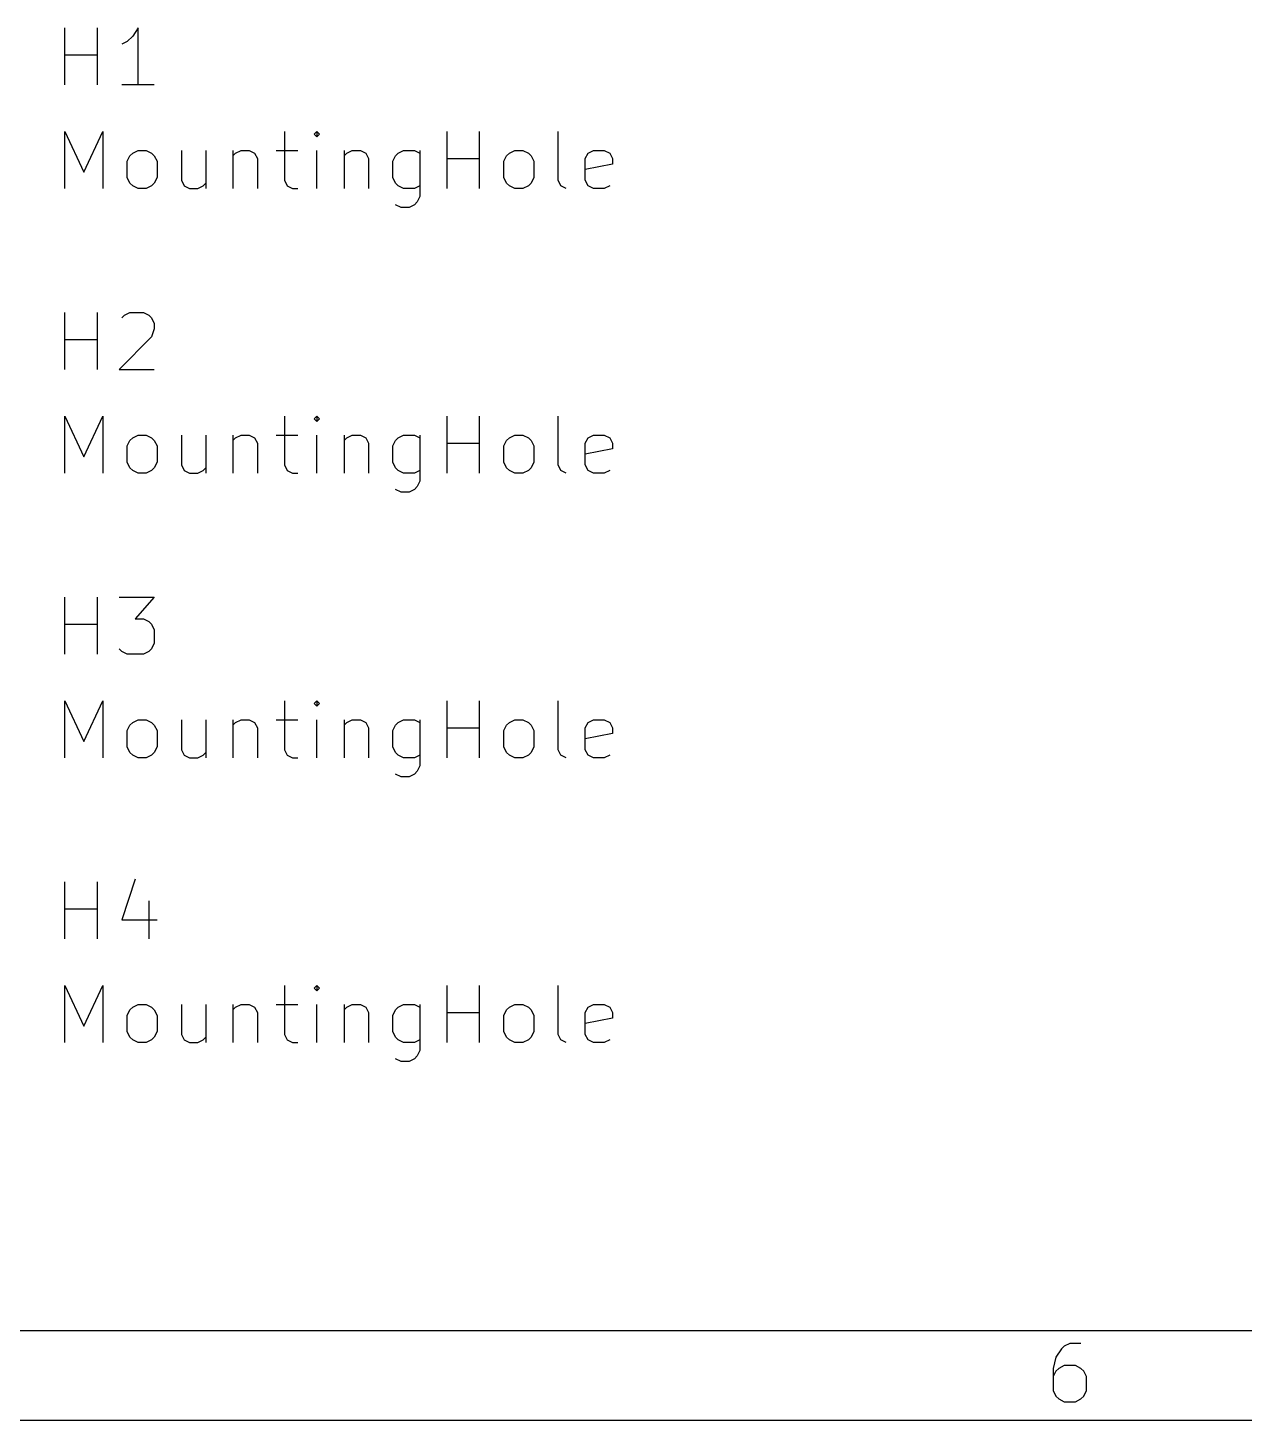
# Model space of a CAD drawing. Extents: x 0.4 to 16.1, y -11.3 to -0.4.
# Drawn here: x 10.332 to 11.401, y -11.299 to -10.077 of the extents above; entities that cross this region are included whole.
import ezdxf

# ---------------------------------------------------------------- set-up
doc = ezdxf.new("R2010")
doc.units = 0
doc.header["$MEASUREMENT"] = 0
doc.layers.add('BROWN2', color=54, linetype='CONTINUOUS')
doc.layers.add('MAGENTA2', color=6, linetype='CONTINUOUS')

msp = doc.modelspace()

# ---------------------------------------------------------------- linework, layer by layer
at = {"layer": 'BROWN2', "linetype": 'CONTINUOUS'}
for p, q in [((0.47244, -11.2206), (16.0626, -11.2206)), ((11.2429, -11.2343), (11.2405, -11.2368)), ((11.2478, -11.2319), (11.2429, -11.2343)), ((11.2575, -11.2319), (11.2478, -11.2319)), ((11.2356, -11.2441), (11.2332, -11.2538)), ((11.2405, -11.2368), (11.2356, -11.2441)), ((11.2332, -11.2538), (11.2332, -11.2733)), ((11.2356, -11.2563), (11.2332, -11.2611)), ((11.238, -11.2538), (11.2356, -11.2563)), ((11.2429, -11.2514), (11.238, -11.2538)), ((11.2527, -11.2514), (11.2429, -11.2514)), ((11.2575, -11.2538), (11.2527, -11.2514)), ((11.26, -11.2563), (11.2575, -11.2538)), ((11.2624, -11.2611), (11.26, -11.2563)), ((11.2624, -11.2733), (11.2624, -11.2611)), ((11.2332, -11.2733), (11.2356, -11.2782)), ((11.2356, -11.2782), (11.238, -11.2806)), ((11.238, -11.2806), (11.2429, -11.2831)), ((11.2429, -11.2831), (11.2527, -11.2831)), ((11.2527, -11.2831), (11.2575, -11.2806)), ((11.2575, -11.2806), (11.26, -11.2782)), ((11.26, -11.2782), (11.2624, -11.2733)), ((0.3937, -11.2993), (16.1413, -11.2993))]:
    msp.add_line(p, q, dxfattribs=at)
at = {"layer": 'MAGENTA2', "linetype": 'CONTINUOUS'}
for p, q in [((10.365, -10.1266), (10.365, -10.0766)), ((10.3936, -10.1266), (10.3936, -10.0766)), ((10.4246, -10.0838), (10.4198, -10.0885)), ((10.4293, -10.0766), (10.4246, -10.0838)), ((10.4293, -10.1266), (10.4293, -10.0766)), ((10.4198, -10.0885), (10.415, -10.0909)), ((10.365, -10.1004), (10.3936, -10.1004)), ((10.4436, -10.1266), (10.415, -10.1266)), ((10.365, -10.2176), (10.365, -10.1676)), ((10.365, -10.1676), (10.3817, -10.2033)), ((10.3817, -10.2033), (10.3984, -10.1676)), ((10.3984, -10.1676), (10.3984, -10.2176)), ((10.5579, -10.1676), (10.5579, -10.2105)), ((10.5865, -10.1676), (10.5841, -10.17)), ((10.5841, -10.17), (10.5865, -10.1724)), ((10.5888, -10.17), (10.5865, -10.1676)), ((10.5865, -10.1676), (10.5865, -10.1724)), ((10.5865, -10.1724), (10.5888, -10.17)), ((10.7007, -10.2176), (10.7007, -10.1676)), ((10.7293, -10.2176), (10.7293, -10.1676)), ((10.7984, -10.2105), (10.7984, -10.1676)), ((10.4246, -10.1867), (10.4293, -10.1843)), ((10.4293, -10.1843), (10.4365, -10.1843)), ((10.4365, -10.1843), (10.4412, -10.1867)), ((10.4674, -10.1843), (10.4674, -10.2105)), ((10.4888, -10.1843), (10.4888, -10.2176)), ((10.5126, -10.1843), (10.5126, -10.2176)), ((10.515, -10.1867), (10.5198, -10.1843)), ((10.5198, -10.1843), (10.5269, -10.1843)), ((10.5269, -10.1843), (10.5317, -10.1867)), ((10.5507, -10.1843), (10.5698, -10.1843)), ((10.5865, -10.2176), (10.5865, -10.1843)), ((10.6103, -10.1843), (10.6103, -10.2176)), ((10.6126, -10.1867), (10.6174, -10.1843)), ((10.6174, -10.1843), (10.6246, -10.1843)), ((10.6246, -10.1843), (10.6293, -10.1867)), ((10.6579, -10.1867), (10.6626, -10.1843)), ((10.6626, -10.1843), (10.6722, -10.1843)), ((10.6722, -10.1843), (10.6769, -10.1867)), ((10.6769, -10.1843), (10.6769, -10.2248)), ((10.7555, -10.1867), (10.7603, -10.1843)), ((10.7603, -10.1843), (10.7674, -10.1843)), ((10.7674, -10.1843), (10.7722, -10.1867)), ((10.8246, -10.1867), (10.8293, -10.1843)), ((10.8293, -10.1843), (10.8388, -10.1843)), ((10.8388, -10.1843), (10.8436, -10.1867)), ((10.4198, -10.1938), (10.4222, -10.189)), ((10.4198, -10.2081), (10.4198, -10.1938)), ((10.4222, -10.189), (10.4246, -10.1867)), ((10.4412, -10.1867), (10.4436, -10.189)), ((10.4436, -10.189), (10.446, -10.1938)), ((10.446, -10.1938), (10.446, -10.2081)), ((10.5126, -10.189), (10.515, -10.1867)), ((10.5317, -10.1867), (10.5341, -10.1914)), ((10.5341, -10.1914), (10.5341, -10.2176)), ((10.6103, -10.189), (10.6126, -10.1867)), ((10.6293, -10.1867), (10.6317, -10.1914)), ((10.6317, -10.1914), (10.6317, -10.2176)), ((10.6531, -10.1938), (10.6555, -10.189)), ((10.6531, -10.2081), (10.6531, -10.1938)), ((10.6555, -10.189), (10.6579, -10.1867)), ((10.7007, -10.1914), (10.7293, -10.1914)), ((10.7507, -10.1938), (10.7531, -10.189)), ((10.7507, -10.2081), (10.7507, -10.1938)), ((10.7531, -10.189), (10.7555, -10.1867)), ((10.7722, -10.1867), (10.7746, -10.189)), ((10.7746, -10.189), (10.7769, -10.1938)), ((10.7769, -10.1938), (10.7769, -10.2081)), ((10.8222, -10.1914), (10.8246, -10.1867)), ((10.8222, -10.2105), (10.8222, -10.1914)), ((10.846, -10.1962), (10.8222, -10.2009)), ((10.8436, -10.1867), (10.846, -10.1914)), ((10.846, -10.1914), (10.846, -10.1962)), ((10.4222, -10.2129), (10.4198, -10.2081)), ((10.446, -10.2081), (10.4436, -10.2129)), ((10.6555, -10.2129), (10.6531, -10.2081)), ((10.7531, -10.2129), (10.7507, -10.2081)), ((10.7769, -10.2081), (10.7746, -10.2129)), ((10.4246, -10.2152), (10.4222, -10.2129)), ((10.4293, -10.2176), (10.4246, -10.2152)), ((10.4365, -10.2176), (10.4293, -10.2176)), ((10.4412, -10.2152), (10.4365, -10.2176)), ((10.4436, -10.2129), (10.4412, -10.2152)), ((10.4674, -10.2105), (10.4698, -10.2152)), ((10.4698, -10.2152), (10.4746, -10.2176)), ((10.4746, -10.2176), (10.4817, -10.2176)), ((10.4817, -10.2176), (10.4865, -10.2152)), ((10.4865, -10.2152), (10.4888, -10.2129)), ((10.5579, -10.2105), (10.5603, -10.2152)), ((10.5603, -10.2152), (10.565, -10.2176)), ((10.565, -10.2176), (10.5698, -10.2176)), ((10.6579, -10.2152), (10.6555, -10.2129)), ((10.6626, -10.2176), (10.6579, -10.2152)), ((10.6722, -10.2176), (10.6626, -10.2176)), ((10.6769, -10.2152), (10.6722, -10.2176)), ((10.7555, -10.2152), (10.7531, -10.2129)), ((10.7603, -10.2176), (10.7555, -10.2152)), ((10.7674, -10.2176), (10.7603, -10.2176)), ((10.7722, -10.2152), (10.7674, -10.2176)), ((10.7746, -10.2129), (10.7722, -10.2152)), ((10.8007, -10.2152), (10.7984, -10.2105)), ((10.8055, -10.2176), (10.8007, -10.2152)), ((10.8246, -10.2152), (10.8222, -10.2105)), ((10.8293, -10.2176), (10.8246, -10.2152)), ((10.8388, -10.2176), (10.8293, -10.2176)), ((10.8436, -10.2152), (10.8388, -10.2176)), ((10.6603, -10.2343), (10.6555, -10.2319)), ((10.6722, -10.2319), (10.6674, -10.2343)), ((10.6746, -10.2295), (10.6722, -10.2319)), ((10.6769, -10.2248), (10.6746, -10.2295)), ((10.6674, -10.2343), (10.6603, -10.2343)), ((10.365, -10.3766), (10.365, -10.3266)), ((10.3936, -10.3766), (10.3936, -10.3266)), ((10.415, -10.3314), (10.4174, -10.329)), ((10.4174, -10.329), (10.4222, -10.3266)), ((10.4222, -10.3266), (10.4341, -10.3266)), ((10.4341, -10.3266), (10.4388, -10.329)), ((10.4388, -10.329), (10.4412, -10.3314)), ((10.4412, -10.3314), (10.4436, -10.3361)), ((10.4436, -10.3409), (10.4412, -10.348)), ((10.4436, -10.3361), (10.4436, -10.3409)), ((10.365, -10.3504), (10.3936, -10.3504)), ((10.4412, -10.348), (10.4126, -10.3766)), ((10.4126, -10.3766), (10.4436, -10.3766)), ((10.365, -10.4676), (10.365, -10.4176)), ((10.365, -10.4176), (10.3817, -10.4533)), ((10.3817, -10.4533), (10.3984, -10.4176)), ((10.3984, -10.4176), (10.3984, -10.4676)), ((10.5579, -10.4176), (10.5579, -10.4605)), ((10.5865, -10.4176), (10.5841, -10.42)), ((10.5841, -10.42), (10.5865, -10.4224)), ((10.5888, -10.42), (10.5865, -10.4176)), ((10.5865, -10.4176), (10.5865, -10.4224)), ((10.5865, -10.4224), (10.5888, -10.42)), ((10.7007, -10.4676), (10.7007, -10.4176)), ((10.7293, -10.4676), (10.7293, -10.4176)), ((10.7984, -10.4605), (10.7984, -10.4176)), ((10.4198, -10.4438), (10.4222, -10.439)), ((10.4222, -10.439), (10.4246, -10.4367)), ((10.4246, -10.4367), (10.4293, -10.4343)), ((10.4293, -10.4343), (10.4365, -10.4343)), ((10.4365, -10.4343), (10.4412, -10.4367)), ((10.4412, -10.4367), (10.4436, -10.439)), ((10.4436, -10.439), (10.446, -10.4438)), ((10.4674, -10.4343), (10.4674, -10.4605)), ((10.4888, -10.4343), (10.4888, -10.4676)), ((10.5126, -10.4343), (10.5126, -10.4676)), ((10.5126, -10.439), (10.515, -10.4367)), ((10.515, -10.4367), (10.5198, -10.4343)), ((10.5198, -10.4343), (10.5269, -10.4343)), ((10.5269, -10.4343), (10.5317, -10.4367)), ((10.5317, -10.4367), (10.5341, -10.4414)), ((10.5341, -10.4414), (10.5341, -10.4676)), ((10.5507, -10.4343), (10.5698, -10.4343)), ((10.5865, -10.4676), (10.5865, -10.4343)), ((10.6103, -10.4343), (10.6103, -10.4676)), ((10.6103, -10.439), (10.6126, -10.4367)), ((10.6126, -10.4367), (10.6174, -10.4343)), ((10.6174, -10.4343), (10.6246, -10.4343)), ((10.6246, -10.4343), (10.6293, -10.4367)), ((10.6293, -10.4367), (10.6317, -10.4414)), ((10.6317, -10.4414), (10.6317, -10.4676)), ((10.6531, -10.4438), (10.6555, -10.439)), ((10.6555, -10.439), (10.6579, -10.4367)), ((10.6579, -10.4367), (10.6626, -10.4343)), ((10.6626, -10.4343), (10.6722, -10.4343)), ((10.6722, -10.4343), (10.6769, -10.4367)), ((10.6769, -10.4343), (10.6769, -10.4748)), ((10.7007, -10.4414), (10.7293, -10.4414)), ((10.7507, -10.4438), (10.7531, -10.439)), ((10.7531, -10.439), (10.7555, -10.4367)), ((10.7555, -10.4367), (10.7603, -10.4343)), ((10.7603, -10.4343), (10.7674, -10.4343)), ((10.7674, -10.4343), (10.7722, -10.4367)), ((10.7722, -10.4367), (10.7746, -10.439)), ((10.7746, -10.439), (10.7769, -10.4438)), ((10.8222, -10.4414), (10.8246, -10.4367)), ((10.8222, -10.4605), (10.8222, -10.4414)), ((10.8246, -10.4367), (10.8293, -10.4343)), ((10.8293, -10.4343), (10.8388, -10.4343)), ((10.8388, -10.4343), (10.8436, -10.4367)), ((10.8436, -10.4367), (10.846, -10.4414)), ((10.846, -10.4414), (10.846, -10.4462)), ((10.4198, -10.4581), (10.4198, -10.4438)), ((10.446, -10.4438), (10.446, -10.4581)), ((10.6531, -10.4581), (10.6531, -10.4438)), ((10.7507, -10.4581), (10.7507, -10.4438)), ((10.7769, -10.4438), (10.7769, -10.4581)), ((10.846, -10.4462), (10.8222, -10.4509)), ((10.4222, -10.4629), (10.4198, -10.4581)), ((10.4246, -10.4652), (10.4222, -10.4629)), ((10.4293, -10.4676), (10.4246, -10.4652)), ((10.4412, -10.4652), (10.4365, -10.4676)), ((10.4436, -10.4629), (10.4412, -10.4652)), ((10.446, -10.4581), (10.4436, -10.4629)), ((10.4674, -10.4605), (10.4698, -10.4652)), ((10.4698, -10.4652), (10.4746, -10.4676)), ((10.4817, -10.4676), (10.4865, -10.4652)), ((10.4865, -10.4652), (10.4888, -10.4629)), ((10.5579, -10.4605), (10.5603, -10.4652)), ((10.5603, -10.4652), (10.565, -10.4676)), ((10.6555, -10.4629), (10.6531, -10.4581)), ((10.6579, -10.4652), (10.6555, -10.4629)), ((10.6626, -10.4676), (10.6579, -10.4652)), ((10.6769, -10.4652), (10.6722, -10.4676)), ((10.7531, -10.4629), (10.7507, -10.4581)), ((10.7555, -10.4652), (10.7531, -10.4629)), ((10.7603, -10.4676), (10.7555, -10.4652)), ((10.7722, -10.4652), (10.7674, -10.4676)), ((10.7746, -10.4629), (10.7722, -10.4652)), ((10.7769, -10.4581), (10.7746, -10.4629)), ((10.8007, -10.4652), (10.7984, -10.4605)), ((10.8055, -10.4676), (10.8007, -10.4652)), ((10.8246, -10.4652), (10.8222, -10.4605)), ((10.8293, -10.4676), (10.8246, -10.4652)), ((10.8436, -10.4652), (10.8388, -10.4676)), ((10.4365, -10.4676), (10.4293, -10.4676)), ((10.4746, -10.4676), (10.4817, -10.4676)), ((10.565, -10.4676), (10.5698, -10.4676)), ((10.6722, -10.4676), (10.6626, -10.4676)), ((10.6769, -10.4748), (10.6746, -10.4795)), ((10.7674, -10.4676), (10.7603, -10.4676)), ((10.8388, -10.4676), (10.8293, -10.4676)), ((10.6603, -10.4843), (10.6555, -10.4819)), ((10.6674, -10.4843), (10.6603, -10.4843)), ((10.6722, -10.4819), (10.6674, -10.4843)), ((10.6746, -10.4795), (10.6722, -10.4819)), ((10.365, -10.6266), (10.365, -10.5766)), ((10.3936, -10.6266), (10.3936, -10.5766)), ((10.4126, -10.5766), (10.4436, -10.5766)), ((10.4436, -10.5766), (10.4269, -10.5957)), ((10.365, -10.6004), (10.3936, -10.6004)), ((10.4269, -10.5957), (10.4341, -10.5957)), ((10.4341, -10.5957), (10.4388, -10.598)), ((10.4388, -10.598), (10.4412, -10.6004)), ((10.4412, -10.6004), (10.4436, -10.6052)), ((10.4436, -10.6052), (10.4436, -10.6171)), ((10.415, -10.6242), (10.4126, -10.6219)), ((10.4198, -10.6266), (10.415, -10.6242)), ((10.4388, -10.6242), (10.4341, -10.6266)), ((10.4412, -10.6219), (10.4388, -10.6242)), ((10.4436, -10.6171), (10.4412, -10.6219)), ((10.4341, -10.6266), (10.4198, -10.6266)), ((10.365, -10.7176), (10.365, -10.6676)), ((10.365, -10.6676), (10.3817, -10.7033)), ((10.3817, -10.7033), (10.3984, -10.6676)), ((10.3984, -10.6676), (10.3984, -10.7176)), ((10.5579, -10.6676), (10.5579, -10.7105)), ((10.5865, -10.6676), (10.5841, -10.67)), ((10.5841, -10.67), (10.5865, -10.6724)), ((10.5888, -10.67), (10.5865, -10.6676)), ((10.5865, -10.6676), (10.5865, -10.6724)), ((10.5865, -10.6724), (10.5888, -10.67)), ((10.7007, -10.7176), (10.7007, -10.6676)), ((10.7293, -10.7176), (10.7293, -10.6676)), ((10.7984, -10.7105), (10.7984, -10.6676)), ((10.4246, -10.6867), (10.4293, -10.6843)), ((10.4293, -10.6843), (10.4365, -10.6843)), ((10.4365, -10.6843), (10.4412, -10.6867)), ((10.4674, -10.6843), (10.4674, -10.7105)), ((10.4888, -10.6843), (10.4888, -10.7176)), ((10.5126, -10.6843), (10.5126, -10.7176)), ((10.515, -10.6867), (10.5198, -10.6843)), ((10.5198, -10.6843), (10.5269, -10.6843)), ((10.5269, -10.6843), (10.5317, -10.6867)), ((10.5507, -10.6843), (10.5698, -10.6843)), ((10.5865, -10.7176), (10.5865, -10.6843)), ((10.6103, -10.6843), (10.6103, -10.7176)), ((10.6126, -10.6867), (10.6174, -10.6843)), ((10.6174, -10.6843), (10.6246, -10.6843)), ((10.6246, -10.6843), (10.6293, -10.6867)), ((10.6579, -10.6867), (10.6626, -10.6843)), ((10.6626, -10.6843), (10.6722, -10.6843)), ((10.6722, -10.6843), (10.6769, -10.6867)), ((10.6769, -10.6843), (10.6769, -10.7248)), ((10.7555, -10.6867), (10.7603, -10.6843)), ((10.7603, -10.6843), (10.7674, -10.6843)), ((10.7674, -10.6843), (10.7722, -10.6867)), ((10.8246, -10.6867), (10.8293, -10.6843)), ((10.8293, -10.6843), (10.8388, -10.6843)), ((10.8388, -10.6843), (10.8436, -10.6867)), ((10.4198, -10.6938), (10.4222, -10.689)), ((10.4198, -10.7081), (10.4198, -10.6938)), ((10.4222, -10.689), (10.4246, -10.6867)), ((10.4412, -10.6867), (10.4436, -10.689)), ((10.4436, -10.689), (10.446, -10.6938)), ((10.446, -10.6938), (10.446, -10.7081)), ((10.5126, -10.689), (10.515, -10.6867)), ((10.5317, -10.6867), (10.5341, -10.6914)), ((10.5341, -10.6914), (10.5341, -10.7176)), ((10.6103, -10.689), (10.6126, -10.6867)), ((10.6293, -10.6867), (10.6317, -10.6914)), ((10.6317, -10.6914), (10.6317, -10.7176)), ((10.6531, -10.6938), (10.6555, -10.689)), ((10.6531, -10.7081), (10.6531, -10.6938)), ((10.6555, -10.689), (10.6579, -10.6867)), ((10.7007, -10.6914), (10.7293, -10.6914)), ((10.7507, -10.6938), (10.7531, -10.689)), ((10.7507, -10.7081), (10.7507, -10.6938)), ((10.7531, -10.689), (10.7555, -10.6867)), ((10.7722, -10.6867), (10.7746, -10.689)), ((10.7746, -10.689), (10.7769, -10.6938)), ((10.7769, -10.6938), (10.7769, -10.7081)), ((10.8222, -10.6914), (10.8246, -10.6867)), ((10.8222, -10.7105), (10.8222, -10.6914)), ((10.846, -10.6962), (10.8222, -10.7009)), ((10.8436, -10.6867), (10.846, -10.6914)), ((10.846, -10.6914), (10.846, -10.6962)), ((10.4222, -10.7129), (10.4198, -10.7081)), ((10.446, -10.7081), (10.4436, -10.7129)), ((10.4674, -10.7105), (10.4698, -10.7152)), ((10.5579, -10.7105), (10.5603, -10.7152)), ((10.6555, -10.7129), (10.6531, -10.7081)), ((10.7531, -10.7129), (10.7507, -10.7081)), ((10.7769, -10.7081), (10.7746, -10.7129)), ((10.8007, -10.7152), (10.7984, -10.7105)), ((10.8246, -10.7152), (10.8222, -10.7105)), ((10.4246, -10.7152), (10.4222, -10.7129)), ((10.4293, -10.7176), (10.4246, -10.7152)), ((10.4365, -10.7176), (10.4293, -10.7176)), ((10.4412, -10.7152), (10.4365, -10.7176)), ((10.4436, -10.7129), (10.4412, -10.7152)), ((10.4698, -10.7152), (10.4746, -10.7176)), ((10.4746, -10.7176), (10.4817, -10.7176)), ((10.4817, -10.7176), (10.4865, -10.7152)), ((10.4865, -10.7152), (10.4888, -10.7129)), ((10.5603, -10.7152), (10.565, -10.7176)), ((10.565, -10.7176), (10.5698, -10.7176)), ((10.6579, -10.7152), (10.6555, -10.7129)), ((10.6626, -10.7176), (10.6579, -10.7152)), ((10.6722, -10.7176), (10.6626, -10.7176)), ((10.6769, -10.7152), (10.6722, -10.7176)), ((10.7555, -10.7152), (10.7531, -10.7129)), ((10.7603, -10.7176), (10.7555, -10.7152)), ((10.7674, -10.7176), (10.7603, -10.7176)), ((10.7722, -10.7152), (10.7674, -10.7176)), ((10.7746, -10.7129), (10.7722, -10.7152)), ((10.8055, -10.7176), (10.8007, -10.7152)), ((10.8293, -10.7176), (10.8246, -10.7152)), ((10.8388, -10.7176), (10.8293, -10.7176)), ((10.8436, -10.7152), (10.8388, -10.7176)), ((10.6603, -10.7343), (10.6555, -10.7319)), ((10.6674, -10.7343), (10.6603, -10.7343)), ((10.6722, -10.7319), (10.6674, -10.7343)), ((10.6746, -10.7295), (10.6722, -10.7319)), ((10.6769, -10.7248), (10.6746, -10.7295)), ((10.365, -10.8766), (10.365, -10.8266)), ((10.3936, -10.8766), (10.3936, -10.8266)), ((10.4269, -10.8242), (10.415, -10.8599)), ((10.4388, -10.8433), (10.4388, -10.8766)), ((10.365, -10.8504), (10.3936, -10.8504)), ((10.415, -10.8599), (10.446, -10.8599)), ((10.365, -10.9676), (10.365, -10.9176)), ((10.365, -10.9176), (10.3817, -10.9533)), ((10.3817, -10.9533), (10.3984, -10.9176)), ((10.3984, -10.9176), (10.3984, -10.9676)), ((10.5579, -10.9176), (10.5579, -10.9605)), ((10.5865, -10.9176), (10.5841, -10.92)), ((10.5888, -10.92), (10.5865, -10.9176)), ((10.5865, -10.9176), (10.5865, -10.9224)), ((10.7007, -10.9676), (10.7007, -10.9176)), ((10.7293, -10.9676), (10.7293, -10.9176)), ((10.7984, -10.9605), (10.7984, -10.9176)), ((10.5841, -10.92), (10.5865, -10.9224)), ((10.5865, -10.9224), (10.5888, -10.92)), ((10.4198, -10.9438), (10.4222, -10.939)), ((10.4222, -10.939), (10.4246, -10.9367)), ((10.4246, -10.9367), (10.4293, -10.9343)), ((10.4293, -10.9343), (10.4365, -10.9343)), ((10.4365, -10.9343), (10.4412, -10.9367)), ((10.4412, -10.9367), (10.4436, -10.939)), ((10.4436, -10.939), (10.446, -10.9438)), ((10.4674, -10.9343), (10.4674, -10.9605)), ((10.4888, -10.9343), (10.4888, -10.9676)), ((10.5126, -10.9343), (10.5126, -10.9676)), ((10.5126, -10.939), (10.515, -10.9367)), ((10.515, -10.9367), (10.5198, -10.9343)), ((10.5198, -10.9343), (10.5269, -10.9343)), ((10.5269, -10.9343), (10.5317, -10.9367)), ((10.5317, -10.9367), (10.5341, -10.9414)), ((10.5341, -10.9414), (10.5341, -10.9676)), ((10.5507, -10.9343), (10.5698, -10.9343)), ((10.5865, -10.9676), (10.5865, -10.9343)), ((10.6103, -10.9343), (10.6103, -10.9676)), ((10.6103, -10.939), (10.6126, -10.9367)), ((10.6126, -10.9367), (10.6174, -10.9343)), ((10.6174, -10.9343), (10.6246, -10.9343)), ((10.6246, -10.9343), (10.6293, -10.9367)), ((10.6293, -10.9367), (10.6317, -10.9414)), ((10.6317, -10.9414), (10.6317, -10.9676)), ((10.6531, -10.9438), (10.6555, -10.939)), ((10.6555, -10.939), (10.6579, -10.9367)), ((10.6579, -10.9367), (10.6626, -10.9343)), ((10.6626, -10.9343), (10.6722, -10.9343)), ((10.6722, -10.9343), (10.6769, -10.9367)), ((10.6769, -10.9343), (10.6769, -10.9748)), ((10.7007, -10.9414), (10.7293, -10.9414)), ((10.7507, -10.9438), (10.7531, -10.939)), ((10.7531, -10.939), (10.7555, -10.9367)), ((10.7555, -10.9367), (10.7603, -10.9343)), ((10.7603, -10.9343), (10.7674, -10.9343)), ((10.7674, -10.9343), (10.7722, -10.9367)), ((10.7722, -10.9367), (10.7746, -10.939)), ((10.7746, -10.939), (10.7769, -10.9438)), ((10.8222, -10.9414), (10.8246, -10.9367)), ((10.8222, -10.9605), (10.8222, -10.9414)), ((10.8246, -10.9367), (10.8293, -10.9343)), ((10.8293, -10.9343), (10.8388, -10.9343)), ((10.8388, -10.9343), (10.8436, -10.9367)), ((10.8436, -10.9367), (10.846, -10.9414)), ((10.846, -10.9414), (10.846, -10.9462)), ((10.4198, -10.9581), (10.4198, -10.9438)), ((10.446, -10.9438), (10.446, -10.9581)), ((10.6531, -10.9581), (10.6531, -10.9438)), ((10.7507, -10.9581), (10.7507, -10.9438)), ((10.7769, -10.9438), (10.7769, -10.9581)), ((10.846, -10.9462), (10.8222, -10.9509)), ((10.4222, -10.9629), (10.4198, -10.9581)), ((10.4246, -10.9652), (10.4222, -10.9629)), ((10.4293, -10.9676), (10.4246, -10.9652)), ((10.4365, -10.9676), (10.4293, -10.9676)), ((10.4412, -10.9652), (10.4365, -10.9676)), ((10.4436, -10.9629), (10.4412, -10.9652)), ((10.446, -10.9581), (10.4436, -10.9629)), ((10.4674, -10.9605), (10.4698, -10.9652)), ((10.4698, -10.9652), (10.4746, -10.9676)), ((10.4746, -10.9676), (10.4817, -10.9676)), ((10.4817, -10.9676), (10.4865, -10.9652)), ((10.4865, -10.9652), (10.4888, -10.9629)), ((10.5579, -10.9605), (10.5603, -10.9652)), ((10.5603, -10.9652), (10.565, -10.9676)), ((10.565, -10.9676), (10.5698, -10.9676)), ((10.6555, -10.9629), (10.6531, -10.9581)), ((10.6579, -10.9652), (10.6555, -10.9629)), ((10.6626, -10.9676), (10.6579, -10.9652)), ((10.6722, -10.9676), (10.6626, -10.9676)), ((10.6769, -10.9652), (10.6722, -10.9676)), ((10.7531, -10.9629), (10.7507, -10.9581)), ((10.7555, -10.9652), (10.7531, -10.9629)), ((10.7603, -10.9676), (10.7555, -10.9652)), ((10.7674, -10.9676), (10.7603, -10.9676)), ((10.7722, -10.9652), (10.7674, -10.9676)), ((10.7746, -10.9629), (10.7722, -10.9652)), ((10.7769, -10.9581), (10.7746, -10.9629)), ((10.8007, -10.9652), (10.7984, -10.9605)), ((10.8055, -10.9676), (10.8007, -10.9652)), ((10.8246, -10.9652), (10.8222, -10.9605)), ((10.8293, -10.9676), (10.8246, -10.9652)), ((10.8388, -10.9676), (10.8293, -10.9676)), ((10.8436, -10.9652), (10.8388, -10.9676)), ((10.6746, -10.9795), (10.6722, -10.9819)), ((10.6769, -10.9748), (10.6746, -10.9795)), ((10.6603, -10.9843), (10.6555, -10.9819)), ((10.6674, -10.9843), (10.6603, -10.9843)), ((10.6722, -10.9819), (10.6674, -10.9843))]:
    msp.add_line(p, q, dxfattribs=at)

doc.saveas('drawing.dxf')
